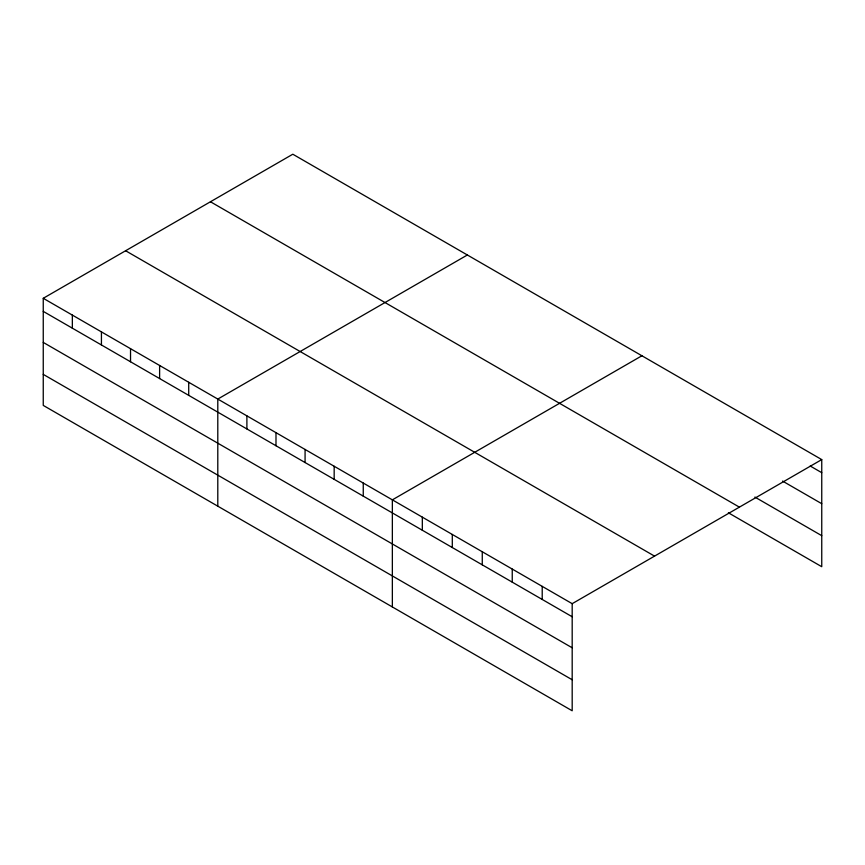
<?xml version="1.0" encoding="UTF-8"?>
<svg xmlns="http://www.w3.org/2000/svg" width="865" height="865" viewBox="0 0 865 865"><rect width="100%" height="100%" fill="white"/><g stroke="black" fill="none" stroke-linecap="round" stroke-linejoin="round"><path stroke-width="1.3" d="M572.187 647.788L572.187 603.673L43.25 298.295L43.25 405.404L572.187 710.781L572.187 647.788L43.25 342.41M728.373 512.794L821.75 566.705L821.75 459.596L292.813 154.219L43.25 298.295M467.36 254.991L217.796 399.068L217.796 506.176M641.906 355.764L392.353 499.851L392.353 606.96M572.187 603.673L821.75 459.596M810.224 466.019L821.75 472.679M782.555 481.081L821.75 503.7M754.885 497.072L821.75 535.673M210.454 201.761L739.391 507.139M125.609 250.753L654.546 556.13M43.25 311.378L572.187 616.756M43.25 374.372L572.187 679.76M542.214 586.373L542.214 599.456M512.242 569.062L512.242 582.145M482.27 551.762L482.27 564.845M452.298 534.462L452.298 547.534M422.325 517.151L422.325 530.234M363.257 483.048L363.257 496.132M334.171 466.257L334.171 479.34M305.075 449.454L305.075 462.537M275.989 432.662L275.989 445.745M246.893 415.87L246.893 428.943M188.711 382.276L188.711 395.359M159.614 365.484L159.614 378.556M130.529 348.682L130.529 361.765M101.432 331.89L101.432 344.973M72.346 315.087L72.346 328.17"/></g></svg>
